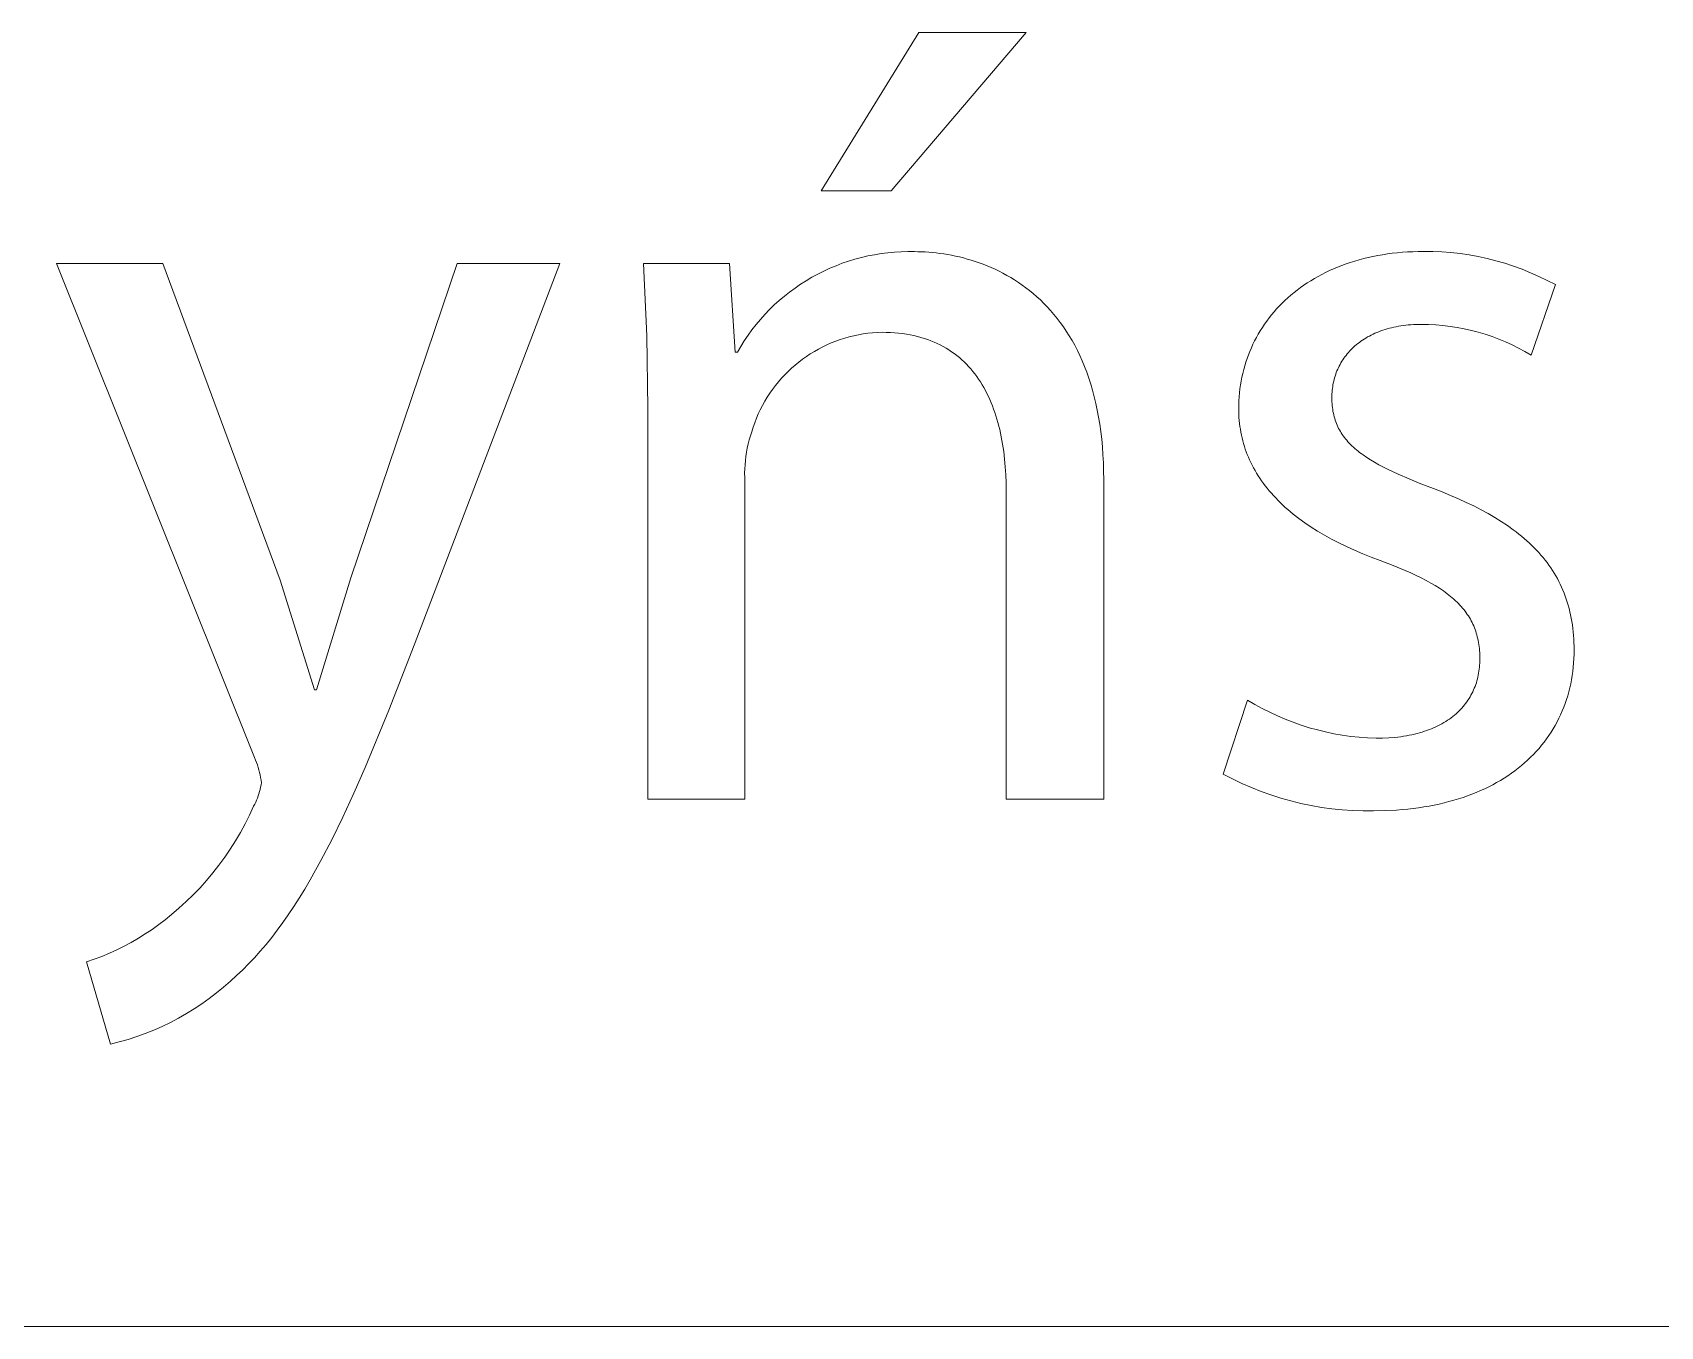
# Model space of a CAD drawing. Header units: millimetres. Extents: x 0 to 4030, y -54 to 2762.
# Drawn here: x 3440.1 to 3499.5, y -53.6 to -6.4 of the extents above; entities that cross this region are included whole.
import ezdxf

# ---------------------------------------------------------------- set-up
doc = ezdxf.new("R2010")
doc.units = ezdxf.units.MM
doc.header["$MEASUREMENT"] = 0
doc.layers.add('Domyślny', color=7, linetype='Continuous', true_color=0x000000)

msp = doc.modelspace()

# ---------------------------------------------------------------- linework, layer by layer
at = {"layer": 'Domyślny', "color": 18, "lineweight": 15, "true_color": 0x000000}
for p, q in [((3468.882, -12.194), (3472.439, -6.423)), ((3476.344, -6.423), (3471.432, -12.194)), ((3472.439, -6.423), (3476.344, -6.423)), ((3471.432, -12.194), (3468.882, -12.194)), ((3469.419, -14.92), (3469.646, -14.833)), ((3469.646, -14.833), (3469.877, -14.755)), ((3469.877, -14.755), (3470.11, -14.683)), ((3470.11, -14.683), (3470.346, -14.62)), ((3470.346, -14.62), (3470.583, -14.565)), ((3470.583, -14.565), (3470.822, -14.518)), ((3470.822, -14.518), (3471.063, -14.479)), ((3471.063, -14.479), (3471.304, -14.449)), ((3471.304, -14.449), (3471.547, -14.426)), ((3471.547, -14.426), (3471.79, -14.412)), ((3471.79, -14.412), (3472.034, -14.406)), ((3472.034, -14.406), (3472.278, -14.408)), ((3472.278, -14.408), (3472.405, -14.409)), ((3472.405, -14.409), (3472.535, -14.413)), ((3472.535, -14.413), (3472.666, -14.419)), ((3472.666, -14.419), (3472.8, -14.428)), ((3472.8, -14.428), (3472.935, -14.439)), ((3472.935, -14.439), (3473.071, -14.453)), ((3473.071, -14.453), (3473.209, -14.47)), ((3473.209, -14.47), (3473.349, -14.49)), ((3473.349, -14.49), (3473.489, -14.513)), ((3473.489, -14.513), (3473.631, -14.539)), ((3473.631, -14.539), (3473.773, -14.569)), ((3473.773, -14.569), (3473.916, -14.601)), ((3473.916, -14.601), (3474.06, -14.637)), ((3474.06, -14.637), (3474.204, -14.676)), ((3474.204, -14.676), (3474.349, -14.718)), ((3474.349, -14.718), (3474.494, -14.764)), ((3474.494, -14.764), (3474.639, -14.814)), ((3474.639, -14.814), (3474.784, -14.868)), ((3488.008, -14.855), (3488.165, -14.802)), ((3488.165, -14.802), (3488.324, -14.752)), ((3488.324, -14.752), (3488.487, -14.705)), ((3488.487, -14.705), (3488.652, -14.661)), ((3488.652, -14.661), (3488.819, -14.621)), ((3488.819, -14.621), (3488.989, -14.583)), ((3488.989, -14.583), (3489.162, -14.549)), ((3489.162, -14.549), (3489.338, -14.519)), ((3489.338, -14.519), (3489.516, -14.492)), ((3489.516, -14.492), (3489.696, -14.468)), ((3489.696, -14.468), (3489.879, -14.448)), ((3489.879, -14.448), (3490.065, -14.431)), ((3490.065, -14.431), (3490.253, -14.418)), ((3490.253, -14.418), (3490.444, -14.409)), ((3490.444, -14.409), (3490.637, -14.403)), ((3490.637, -14.403), (3490.833, -14.401)), ((3490.833, -14.401), (3491.167, -14.404)), ((3491.167, -14.404), (3491.501, -14.418)), ((3491.501, -14.418), (3491.833, -14.444)), ((3491.833, -14.444), (3492.165, -14.481)), ((3492.165, -14.481), (3492.496, -14.529)), ((3492.496, -14.529), (3492.824, -14.588)), ((3492.824, -14.588), (3493.151, -14.658)), ((3493.151, -14.658), (3493.474, -14.74)), ((3493.474, -14.74), (3493.795, -14.832)), ((3493.795, -14.832), (3494.113, -14.935)), ((3448.219, -32.848), (3441.012, -14.838)), ((3441.012, -14.838), (3444.877, -14.838)), ((3444.877, -14.838), (3449.158, -26.379)), ((3451.735, -26.299), (3455.613, -14.838)), ((3459.358, -14.838), (3454.043, -28.755)), ((3455.613, -14.838), (3459.358, -14.838)), ((3462.526, -17.48), (3462.4, -14.838)), ((3462.4, -14.838), (3465.541, -14.838)), ((3465.541, -14.838), (3465.742, -18.072)), ((3468.331, -15.466), (3468.541, -15.342)), ((3468.541, -15.342), (3468.755, -15.226)), ((3468.755, -15.226), (3468.973, -15.116)), ((3468.973, -15.116), (3469.194, -15.014)), ((3469.194, -15.014), (3469.419, -14.92)), ((3474.784, -14.868), (3474.928, -14.925)), ((3474.928, -14.925), (3475.073, -14.986)), ((3475.073, -14.986), (3475.217, -15.051)), ((3475.217, -15.051), (3475.361, -15.12)), ((3475.361, -15.12), (3475.504, -15.193)), ((3475.504, -15.193), (3475.646, -15.271)), ((3475.646, -15.271), (3475.787, -15.353)), ((3475.787, -15.353), (3475.927, -15.439)), ((3486.724, -15.466), (3486.855, -15.387)), ((3486.855, -15.387), (3486.99, -15.31)), ((3486.99, -15.31), (3487.127, -15.237)), ((3487.127, -15.237), (3487.266, -15.166)), ((3487.266, -15.166), (3487.409, -15.098)), ((3487.409, -15.098), (3487.555, -15.033)), ((3487.555, -15.033), (3487.703, -14.971)), ((3487.703, -14.971), (3487.854, -14.911)), ((3487.854, -14.911), (3488.008, -14.855)), ((3494.113, -14.935), (3494.426, -15.049)), ((3494.426, -15.049), (3494.736, -15.174)), ((3494.736, -15.174), (3495.042, -15.309)), ((3495.042, -15.309), (3495.342, -15.454)), ((3467.537, -16.031), (3467.728, -15.88)), ((3467.728, -15.88), (3467.924, -15.735)), ((3467.924, -15.735), (3468.125, -15.597)), ((3468.125, -15.597), (3468.331, -15.466)), ((3475.927, -15.439), (3476.066, -15.529)), ((3476.066, -15.529), (3476.204, -15.624)), ((3476.204, -15.624), (3476.34, -15.724)), ((3476.34, -15.724), (3476.475, -15.828)), ((3476.475, -15.828), (3476.607, -15.937)), ((3476.607, -15.937), (3476.738, -16.05)), ((3485.889, -16.089), (3486, -15.993)), ((3486, -15.993), (3486.113, -15.899)), ((3486.113, -15.899), (3486.229, -15.807)), ((3486.229, -15.807), (3486.348, -15.718)), ((3486.348, -15.718), (3486.471, -15.631)), ((3486.471, -15.631), (3486.596, -15.547)), ((3486.596, -15.547), (3486.724, -15.466)), ((3495.638, -15.609), (3494.752, -18.186)), ((3495.342, -15.454), (3495.638, -15.609)), ((3466.826, -16.697), (3466.995, -16.522)), ((3466.995, -16.522), (3467.17, -16.352)), ((3467.17, -16.352), (3467.351, -16.188)), ((3467.351, -16.188), (3467.537, -16.031)), ((3476.738, -16.05), (3476.868, -16.169)), ((3476.868, -16.169), (3476.994, -16.293)), ((3476.994, -16.293), (3477.119, -16.422)), ((3477.119, -16.422), (3477.242, -16.555)), ((3477.242, -16.555), (3477.361, -16.695)), ((3485.293, -16.714), (3485.385, -16.604)), ((3485.385, -16.604), (3485.479, -16.497)), ((3485.479, -16.497), (3485.577, -16.392)), ((3485.577, -16.392), (3485.678, -16.289)), ((3485.678, -16.289), (3485.782, -16.188)), ((3485.782, -16.188), (3485.889, -16.089)), ((3466.356, -17.257), (3466.507, -17.065)), ((3466.507, -17.065), (3466.663, -16.879)), ((3466.663, -16.879), (3466.826, -16.697)), ((3477.361, -16.695), (3477.479, -16.839)), ((3477.479, -16.839), (3477.593, -16.989)), ((3477.593, -16.989), (3477.705, -17.144)), ((3477.705, -17.144), (3477.813, -17.305)), ((3484.884, -17.29), (3484.96, -17.171)), ((3484.96, -17.171), (3485.038, -17.054)), ((3485.038, -17.054), (3485.12, -16.939)), ((3485.12, -16.939), (3485.205, -16.825)), ((3485.205, -16.825), (3485.293, -16.714)), ((3489.588, -17.2), (3489.509, -17.222)), ((3489.669, -17.18), (3489.588, -17.2)), ((3489.752, -17.161), (3489.669, -17.18)), ((3489.835, -17.144), (3489.752, -17.161)), ((3489.921, -17.128), (3489.835, -17.144)), ((3490.008, -17.113), (3489.921, -17.128)), ((3490.096, -17.101), (3490.008, -17.113)), ((3490.185, -17.09), (3490.096, -17.101)), ((3490.276, -17.08), (3490.185, -17.09)), ((3490.369, -17.073), (3490.276, -17.08)), ((3490.463, -17.067), (3490.369, -17.073)), ((3490.558, -17.062), (3490.463, -17.067)), ((3490.655, -17.06), (3490.558, -17.062)), ((3490.753, -17.059), (3490.655, -17.06)), ((3491.016, -17.063), (3490.753, -17.059)), ((3491.278, -17.076), (3491.016, -17.063)), ((3491.54, -17.099), (3491.278, -17.076)), ((3491.801, -17.13), (3491.54, -17.099)), ((3492.061, -17.171), (3491.801, -17.13)), ((3492.32, -17.22), (3492.061, -17.171)), ((3462.561, -20.125), (3462.526, -17.48)), ((3465.946, -17.862), (3466.076, -17.655)), ((3466.076, -17.655), (3466.213, -17.454)), ((3466.213, -17.454), (3466.356, -17.257)), ((3469.247, -17.735), (3469.089, -17.804)), ((3469.408, -17.671), (3469.247, -17.735)), ((3469.57, -17.613), (3469.408, -17.671)), ((3469.735, -17.56), (3469.57, -17.613)), ((3469.901, -17.513), (3469.735, -17.56)), ((3470.069, -17.472), (3469.901, -17.513)), ((3470.238, -17.437), (3470.069, -17.472)), ((3470.409, -17.407), (3470.238, -17.437)), ((3470.58, -17.383), (3470.409, -17.407)), ((3470.752, -17.365), (3470.58, -17.383)), ((3470.924, -17.353), (3470.752, -17.365)), ((3471.097, -17.347), (3470.924, -17.353)), ((3471.252, -17.349), (3471.097, -17.347)), ((3471.405, -17.355), (3471.252, -17.349)), ((3471.554, -17.364), (3471.405, -17.355)), ((3471.701, -17.378), (3471.554, -17.364)), ((3471.844, -17.394), (3471.701, -17.378)), ((3471.984, -17.415), (3471.844, -17.394)), ((3472.121, -17.439), (3471.984, -17.415)), ((3472.254, -17.466), (3472.121, -17.439)), ((3472.385, -17.497), (3472.254, -17.466)), ((3472.513, -17.532), (3472.385, -17.497)), ((3472.638, -17.57), (3472.513, -17.532)), ((3472.76, -17.611), (3472.638, -17.57)), ((3472.879, -17.655), (3472.76, -17.611)), ((3472.995, -17.703), (3472.879, -17.655)), ((3473.109, -17.753), (3472.995, -17.703)), ((3473.219, -17.807), (3473.109, -17.753)), ((3477.813, -17.305), (3477.919, -17.471)), ((3477.919, -17.471), (3478.021, -17.643)), ((3478.021, -17.643), (3478.119, -17.821)), ((3484.558, -17.912), (3484.617, -17.784)), ((3484.617, -17.784), (3484.678, -17.658)), ((3484.678, -17.658), (3484.744, -17.534)), ((3484.744, -17.534), (3484.812, -17.411)), ((3484.812, -17.411), (3484.884, -17.29)), ((3488.438, -17.757), (3488.384, -17.801)), ((3488.494, -17.714), (3488.438, -17.757)), ((3488.551, -17.672), (3488.494, -17.714)), ((3488.61, -17.632), (3488.551, -17.672)), ((3488.67, -17.593), (3488.61, -17.632)), ((3488.732, -17.555), (3488.67, -17.593)), ((3488.795, -17.518), (3488.732, -17.555)), ((3488.859, -17.482), (3488.795, -17.518)), ((3488.926, -17.448), (3488.859, -17.482)), ((3488.993, -17.415), (3488.926, -17.448)), ((3489.063, -17.383), (3488.993, -17.415)), ((3489.133, -17.353), (3489.063, -17.383)), ((3489.205, -17.324), (3489.133, -17.353)), ((3489.279, -17.297), (3489.205, -17.324)), ((3489.354, -17.27), (3489.279, -17.297)), ((3489.431, -17.245), (3489.354, -17.27)), ((3489.509, -17.222), (3489.431, -17.245)), ((3492.576, -17.278), (3492.32, -17.22)), ((3492.83, -17.345), (3492.576, -17.278)), ((3493.082, -17.421), (3492.83, -17.345)), ((3493.331, -17.505), (3493.082, -17.421)), ((3493.577, -17.598), (3493.331, -17.505)), ((3493.82, -17.699), (3493.577, -17.598)), ((3494.059, -17.809), (3493.82, -17.699)), ((3465.742, -18.072), (3465.823, -18.072)), ((3465.823, -18.072), (3465.946, -17.862)), ((3468.197, -18.329), (3468.059, -18.433)), ((3468.338, -18.229), (3468.197, -18.329)), ((3468.482, -18.133), (3468.338, -18.229)), ((3468.629, -18.043), (3468.482, -18.133)), ((3468.78, -17.958), (3468.629, -18.043)), ((3468.933, -17.878), (3468.78, -17.958)), ((3469.089, -17.804), (3468.933, -17.878)), ((3473.327, -17.864), (3473.219, -17.807)), ((3473.431, -17.924), (3473.327, -17.864)), ((3473.533, -17.987), (3473.431, -17.924)), ((3473.632, -18.053), (3473.533, -17.987)), ((3473.729, -18.122), (3473.632, -18.053)), ((3473.823, -18.194), (3473.729, -18.122)), ((3473.914, -18.268), (3473.823, -18.194)), ((3474.002, -18.345), (3473.914, -18.268)), ((3474.088, -18.425), (3474.002, -18.345)), ((3478.119, -17.821), (3478.215, -18.005)), ((3478.215, -18.005), (3478.306, -18.195)), ((3478.306, -18.195), (3478.394, -18.39)), ((3478.394, -18.39), (3478.477, -18.592)), ((3484.358, -18.437), (3484.403, -18.304)), ((3484.403, -18.304), (3484.451, -18.171)), ((3484.451, -18.171), (3484.503, -18.041)), ((3484.503, -18.041), (3484.558, -17.912)), ((3487.892, -18.35), (3487.857, -18.405)), ((3487.929, -18.295), (3487.892, -18.35)), ((3487.968, -18.242), (3487.929, -18.295)), ((3488.008, -18.189), (3487.968, -18.242)), ((3488.049, -18.137), (3488.008, -18.189)), ((3488.093, -18.086), (3488.049, -18.137)), ((3488.137, -18.036), (3488.093, -18.086)), ((3488.184, -17.987), (3488.137, -18.036)), ((3488.231, -17.939), (3488.184, -17.987)), ((3488.281, -17.891), (3488.231, -17.939)), ((3488.332, -17.845), (3488.281, -17.891)), ((3488.384, -17.801), (3488.332, -17.845)), ((3494.294, -17.927), (3494.059, -17.809)), ((3494.525, -18.052), (3494.294, -17.927)), ((3494.752, -18.186), (3494.525, -18.052)), ((3467.548, -18.898), (3467.43, -19.024)), ((3467.67, -18.775), (3467.548, -18.898)), ((3467.796, -18.657), (3467.67, -18.775)), ((3467.925, -18.543), (3467.796, -18.657)), ((3468.059, -18.433), (3467.925, -18.543)), ((3474.171, -18.507), (3474.088, -18.425)), ((3474.252, -18.593), (3474.171, -18.507)), ((3474.33, -18.68), (3474.252, -18.593)), ((3474.405, -18.77), (3474.33, -18.68)), ((3474.478, -18.863), (3474.405, -18.77)), ((3474.548, -18.958), (3474.478, -18.863)), ((3474.616, -19.055), (3474.548, -18.958)), ((3478.477, -18.592), (3478.557, -18.8)), ((3478.557, -18.8), (3478.633, -19.014)), ((3484.186, -19.124), (3484.213, -18.984)), ((3484.213, -18.984), (3484.244, -18.845)), ((3484.244, -18.845), (3484.278, -18.708)), ((3484.278, -18.708), (3484.316, -18.572)), ((3484.316, -18.572), (3484.358, -18.437)), ((3487.612, -18.94), (3487.593, -19.003)), ((3487.633, -18.878), (3487.612, -18.94)), ((3487.655, -18.816), (3487.633, -18.878)), ((3487.679, -18.755), (3487.655, -18.816)), ((3487.705, -18.695), (3487.679, -18.755)), ((3487.732, -18.636), (3487.705, -18.695)), ((3487.761, -18.577), (3487.732, -18.636)), ((3487.791, -18.519), (3487.761, -18.577)), ((3487.823, -18.462), (3487.791, -18.519)), ((3487.857, -18.405), (3487.823, -18.462)), ((3467.005, -19.569), (3466.911, -19.714)), ((3467.105, -19.427), (3467.005, -19.569)), ((3467.209, -19.289), (3467.105, -19.427)), ((3467.317, -19.155), (3467.209, -19.289)), ((3467.43, -19.024), (3467.317, -19.155)), ((3474.682, -19.155), (3474.616, -19.055)), ((3474.745, -19.256), (3474.682, -19.155)), ((3474.805, -19.361), (3474.745, -19.256)), ((3474.864, -19.467), (3474.805, -19.361)), ((3474.92, -19.575), (3474.864, -19.467)), ((3474.973, -19.685), (3474.92, -19.575)), ((3478.633, -19.014), (3478.704, -19.235)), ((3478.704, -19.235), (3478.771, -19.462)), ((3478.771, -19.462), (3478.833, -19.696)), ((3484.113, -19.694), (3484.125, -19.55)), ((3484.125, -19.55), (3484.142, -19.407)), ((3484.142, -19.407), (3484.162, -19.265)), ((3484.162, -19.265), (3484.186, -19.124)), ((3487.499, -19.525), (3487.495, -19.593)), ((3487.505, -19.458), (3487.499, -19.525)), ((3487.512, -19.392), (3487.505, -19.458)), ((3487.522, -19.325), (3487.512, -19.392)), ((3487.533, -19.26), (3487.522, -19.325)), ((3487.545, -19.195), (3487.533, -19.26)), ((3487.559, -19.13), (3487.545, -19.195)), ((3487.575, -19.066), (3487.559, -19.13)), ((3487.593, -19.003), (3487.575, -19.066)), ((3462.561, -34.365), (3462.561, -20.125)), ((3466.659, -20.167), (3466.585, -20.323)), ((3466.738, -20.013), (3466.659, -20.167)), ((3466.822, -19.862), (3466.738, -20.013)), ((3466.911, -19.714), (3466.822, -19.862)), ((3475.024, -19.798), (3474.973, -19.685)), ((3475.073, -19.912), (3475.024, -19.798)), ((3475.12, -20.028), (3475.073, -19.912)), ((3475.164, -20.146), (3475.12, -20.028)), ((3475.206, -20.266), (3475.164, -20.146)), ((3478.833, -19.696), (3478.89, -19.936)), ((3478.89, -19.936), (3478.943, -20.182)), ((3484.096, -20.132), (3484.098, -19.985)), ((3484.097, -20.241), (3484.096, -20.132)), ((3484.098, -19.985), (3484.103, -19.839)), ((3484.103, -19.839), (3484.113, -19.694)), ((3487.492, -19.661), (3487.491, -19.729)), ((3487.491, -19.729), (3487.492, -19.804)), ((3487.495, -19.593), (3487.492, -19.661)), ((3487.492, -19.804), (3487.495, -19.878)), ((3487.495, -19.878), (3487.499, -19.95)), ((3487.499, -19.95), (3487.505, -20.021)), ((3487.505, -20.021), (3487.513, -20.091)), ((3487.513, -20.091), (3487.522, -20.16)), ((3487.522, -20.16), (3487.533, -20.228)), ((3466.455, -20.643), (3466.397, -20.806)), ((3466.517, -20.482), (3466.455, -20.643)), ((3466.585, -20.323), (3466.517, -20.482)), ((3475.246, -20.388), (3475.206, -20.266)), ((3475.284, -20.511), (3475.246, -20.388)), ((3475.32, -20.637), (3475.284, -20.511)), ((3475.353, -20.763), (3475.32, -20.637)), ((3475.385, -20.892), (3475.353, -20.763)), ((3478.943, -20.182), (3478.99, -20.436)), ((3478.99, -20.436), (3479.033, -20.696)), ((3479.033, -20.696), (3479.07, -20.963)), ((3484.101, -20.35), (3484.097, -20.241)), ((3484.107, -20.458), (3484.101, -20.35)), ((3484.116, -20.565), (3484.107, -20.458)), ((3484.127, -20.672), (3484.116, -20.565)), ((3484.14, -20.778), (3484.127, -20.672)), ((3487.533, -20.228), (3487.546, -20.295)), ((3487.546, -20.295), (3487.561, -20.36)), ((3487.561, -20.36), (3487.577, -20.425)), ((3487.577, -20.425), (3487.595, -20.488)), ((3487.595, -20.488), (3487.615, -20.551)), ((3487.615, -20.551), (3487.636, -20.612)), ((3487.636, -20.612), (3487.66, -20.673)), ((3487.66, -20.673), (3487.685, -20.732)), ((3487.685, -20.732), (3487.712, -20.791)), ((3466.256, -21.265), (3466.218, -21.414)), ((3466.298, -21.117), (3466.256, -21.265)), ((3466.346, -20.971), (3466.298, -21.117)), ((3466.397, -20.806), (3466.346, -20.971)), ((3475.441, -21.153), (3475.385, -20.892)), ((3475.49, -21.419), (3475.441, -21.153)), ((3479.07, -20.963), (3479.102, -21.237)), ((3479.102, -21.237), (3479.128, -21.519)), ((3484.156, -20.883), (3484.14, -20.778)), ((3484.174, -20.988), (3484.156, -20.883)), ((3484.195, -21.093), (3484.174, -20.988)), ((3484.218, -21.196), (3484.195, -21.093)), ((3484.244, -21.299), (3484.218, -21.196)), ((3484.273, -21.401), (3484.244, -21.299)), ((3487.712, -20.791), (3487.74, -20.849)), ((3487.74, -20.849), (3487.771, -20.906)), ((3487.771, -20.906), (3487.803, -20.962)), ((3487.803, -20.962), (3487.837, -21.017)), ((3487.837, -21.017), (3487.873, -21.072)), ((3487.873, -21.072), (3487.91, -21.126)), ((3487.91, -21.126), (3487.95, -21.179)), ((3487.95, -21.179), (3487.991, -21.231)), ((3487.991, -21.231), (3488.034, -21.283)), ((3488.034, -21.283), (3488.079, -21.334)), ((3488.079, -21.334), (3488.126, -21.385)), ((3466.133, -21.868), (3466.115, -22.02)), ((3466.157, -21.716), (3466.133, -21.868)), ((3466.185, -21.564), (3466.157, -21.716)), ((3466.218, -21.414), (3466.185, -21.564)), ((3475.53, -21.691), (3475.49, -21.419)), ((3475.563, -21.968), (3475.53, -21.691)), ((3479.128, -21.519), (3479.149, -21.807)), ((3479.149, -21.807), (3479.164, -22.102)), ((3484.303, -21.503), (3484.273, -21.401)), ((3484.337, -21.604), (3484.303, -21.503)), ((3484.372, -21.704), (3484.337, -21.604)), ((3484.411, -21.804), (3484.372, -21.704)), ((3484.451, -21.903), (3484.411, -21.804)), ((3484.494, -22.001), (3484.451, -21.903)), ((3488.126, -21.385), (3488.174, -21.434)), ((3488.174, -21.434), (3488.225, -21.484)), ((3488.225, -21.484), (3488.277, -21.532)), ((3488.277, -21.532), (3488.331, -21.581)), ((3488.331, -21.581), (3488.387, -21.628)), ((3488.387, -21.628), (3488.445, -21.676)), ((3488.445, -21.676), (3488.505, -21.722)), ((3488.505, -21.722), (3488.566, -21.769)), ((3488.566, -21.769), (3488.63, -21.815)), ((3488.63, -21.815), (3488.763, -21.906)), ((3488.763, -21.906), (3488.903, -21.995)), ((3466.093, -22.327), (3466.089, -22.481)), ((3466.089, -22.481), (3466.091, -22.635)), ((3466.102, -22.174), (3466.093, -22.327)), ((3466.115, -22.02), (3466.102, -22.174)), ((3475.588, -22.25), (3475.563, -21.968)), ((3475.606, -22.536), (3475.588, -22.25)), ((3475.616, -22.825), (3475.606, -22.536)), ((3479.164, -22.102), (3479.173, -22.405)), ((3479.173, -22.405), (3479.176, -22.715)), ((3484.54, -22.098), (3484.494, -22.001)), ((3484.588, -22.195), (3484.54, -22.098)), ((3484.639, -22.291), (3484.588, -22.195)), ((3484.692, -22.387), (3484.639, -22.291)), ((3484.748, -22.481), (3484.692, -22.387)), ((3484.807, -22.575), (3484.748, -22.481)), ((3488.903, -21.995), (3489.051, -22.084)), ((3489.051, -22.084), (3489.206, -22.172)), ((3489.206, -22.172), (3489.37, -22.259)), ((3489.37, -22.259), (3489.541, -22.345)), ((3489.541, -22.345), (3489.907, -22.518)), ((3489.907, -22.518), (3490.304, -22.69)), ((3466.091, -22.635), (3466.091, -34.365)), ((3475.62, -23.118), (3475.616, -22.825)), ((3475.62, -34.365), (3475.62, -23.118)), ((3479.176, -22.715), (3479.176, -34.365)), ((3484.867, -22.668), (3484.807, -22.575)), ((3484.931, -22.761), (3484.867, -22.668)), ((3484.997, -22.852), (3484.931, -22.761)), ((3485.065, -22.943), (3484.997, -22.852)), ((3485.136, -23.033), (3485.065, -22.943)), ((3485.21, -23.123), (3485.136, -23.033)), ((3485.286, -23.211), (3485.21, -23.123)), ((3490.304, -22.69), (3490.734, -22.866)), ((3490.734, -22.866), (3491.195, -23.044)), ((3491.195, -23.044), (3491.509, -23.165)), ((3485.364, -23.299), (3485.286, -23.211)), ((3485.445, -23.386), (3485.364, -23.299)), ((3485.529, -23.473), (3485.445, -23.386)), ((3485.615, -23.558), (3485.529, -23.473)), ((3485.704, -23.643), (3485.615, -23.558)), ((3485.796, -23.727), (3485.704, -23.643)), ((3485.89, -23.81), (3485.796, -23.727)), ((3491.509, -23.165), (3491.813, -23.289)), ((3491.813, -23.289), (3492.106, -23.415)), ((3492.106, -23.415), (3492.391, -23.544)), ((3492.391, -23.544), (3492.665, -23.676)), ((3492.665, -23.676), (3492.929, -23.812)), ((3485.986, -23.892), (3485.89, -23.81)), ((3486.085, -23.973), (3485.986, -23.892)), ((3486.292, -24.133), (3486.085, -23.973)), ((3486.508, -24.29), (3486.292, -24.133)), ((3486.735, -24.444), (3486.508, -24.29)), ((3492.929, -23.812), (3493.184, -23.951)), ((3493.184, -23.951), (3493.429, -24.093)), ((3493.429, -24.093), (3493.664, -24.239)), ((3493.664, -24.239), (3493.889, -24.389)), ((3486.972, -24.594), (3486.735, -24.444)), ((3487.22, -24.74), (3486.972, -24.594)), ((3487.478, -24.883), (3487.22, -24.74)), ((3487.747, -25.022), (3487.478, -24.883)), ((3493.889, -24.389), (3494.104, -24.542)), ((3494.104, -24.542), (3494.208, -24.621)), ((3494.208, -24.621), (3494.31, -24.7)), ((3494.31, -24.7), (3494.409, -24.781)), ((3494.409, -24.781), (3494.505, -24.862)), ((3494.505, -24.862), (3494.599, -24.945)), ((3488.026, -25.157), (3487.747, -25.022)), ((3488.316, -25.289), (3488.026, -25.157)), ((3488.617, -25.417), (3488.316, -25.289)), ((3488.928, -25.541), (3488.617, -25.417)), ((3494.599, -24.945), (3494.691, -25.028)), ((3494.691, -25.028), (3494.78, -25.113)), ((3494.78, -25.113), (3494.866, -25.199)), ((3494.866, -25.199), (3494.95, -25.286)), ((3494.95, -25.286), (3495.032, -25.374)), ((3495.032, -25.374), (3495.111, -25.464)), ((3495.111, -25.464), (3495.188, -25.555)), ((3489.249, -25.661), (3488.928, -25.541)), ((3489.724, -25.842), (3489.249, -25.661)), ((3490.161, -26.023), (3489.724, -25.842)), ((3490.366, -26.114), (3490.161, -26.023)), ((3495.188, -25.555), (3495.262, -25.646)), ((3495.262, -25.646), (3495.334, -25.74)), ((3495.334, -25.74), (3495.403, -25.834)), ((3495.403, -25.834), (3495.469, -25.93)), ((3495.469, -25.93), (3495.534, -26.027)), ((3495.534, -26.027), (3495.595, -26.125)), ((3449.158, -26.379), (3450.406, -30.379)), ((3450.487, -30.379), (3451.735, -26.299)), ((3490.562, -26.206), (3490.366, -26.114)), ((3490.749, -26.298), (3490.562, -26.206)), ((3490.927, -26.391), (3490.749, -26.298)), ((3491.097, -26.485), (3490.927, -26.391)), ((3491.259, -26.58), (3491.097, -26.485)), ((3491.412, -26.677), (3491.259, -26.58)), ((3491.556, -26.775), (3491.412, -26.677)), ((3495.595, -26.125), (3495.654, -26.224)), ((3495.654, -26.224), (3495.711, -26.325)), ((3495.711, -26.325), (3495.765, -26.428)), ((3495.765, -26.428), (3495.817, -26.531)), ((3495.817, -26.531), (3495.866, -26.637)), ((3495.866, -26.637), (3495.913, -26.743)), ((3491.625, -26.824), (3491.556, -26.775)), ((3491.693, -26.874), (3491.625, -26.824)), ((3491.758, -26.924), (3491.693, -26.874)), ((3491.821, -26.975), (3491.758, -26.924)), ((3491.882, -27.026), (3491.821, -26.975)), ((3491.942, -27.078), (3491.882, -27.026)), ((3491.999, -27.13), (3491.942, -27.078)), ((3492.054, -27.183), (3491.999, -27.13)), ((3492.108, -27.236), (3492.054, -27.183)), ((3492.159, -27.29), (3492.108, -27.236)), ((3492.209, -27.344), (3492.159, -27.29)), ((3495.913, -26.743), (3495.957, -26.851)), ((3495.957, -26.851), (3495.999, -26.96)), ((3495.999, -26.96), (3496.038, -27.071)), ((3496.038, -27.071), (3496.074, -27.184)), ((3496.074, -27.184), (3496.108, -27.297)), ((3492.257, -27.399), (3492.209, -27.344)), ((3492.303, -27.455), (3492.257, -27.399)), ((3492.347, -27.511), (3492.303, -27.455)), ((3492.389, -27.568), (3492.347, -27.511)), ((3492.429, -27.626), (3492.389, -27.568)), ((3492.468, -27.684), (3492.429, -27.626)), ((3492.505, -27.743), (3492.468, -27.684)), ((3492.54, -27.803), (3492.505, -27.743)), ((3492.573, -27.863), (3492.54, -27.803)), ((3492.604, -27.924), (3492.573, -27.863)), ((3496.108, -27.297), (3496.14, -27.413)), ((3496.14, -27.413), (3496.169, -27.53)), ((3496.169, -27.53), (3496.196, -27.648)), ((3496.196, -27.648), (3496.22, -27.768)), ((3496.22, -27.768), (3496.241, -27.89)), ((3492.634, -27.986), (3492.604, -27.924)), ((3492.662, -28.049), (3492.634, -27.986)), ((3492.688, -28.113), (3492.662, -28.049)), ((3492.713, -28.177), (3492.688, -28.113)), ((3492.736, -28.243), (3492.713, -28.177)), ((3492.757, -28.309), (3492.736, -28.243)), ((3492.776, -28.376), (3492.757, -28.309)), ((3492.794, -28.444), (3492.776, -28.376)), ((3492.81, -28.513), (3492.794, -28.444)), ((3496.241, -27.89), (3496.26, -28.013)), ((3496.26, -28.013), (3496.277, -28.138)), ((3496.277, -28.138), (3496.29, -28.265)), ((3496.29, -28.265), (3496.302, -28.393)), ((3496.302, -28.393), (3496.311, -28.523)), ((3454.043, -28.755), (3453.122, -31.121)), ((3492.825, -28.583), (3492.81, -28.513)), ((3492.838, -28.654), (3492.825, -28.583)), ((3492.85, -28.726), (3492.838, -28.654)), ((3492.859, -28.798), (3492.85, -28.726)), ((3492.868, -28.872), (3492.859, -28.798)), ((3492.875, -28.947), (3492.868, -28.872)), ((3492.88, -29.023), (3492.875, -28.947)), ((3492.883, -29.1), (3492.88, -29.023)), ((3496.311, -28.523), (3496.317, -28.654)), ((3496.317, -28.654), (3496.321, -28.787)), ((3496.322, -28.923), (3496.32, -29.082)), ((3496.321, -28.787), (3496.322, -28.923)), ((3492.854, -29.698), (3492.864, -29.626)), ((3492.864, -29.626), (3492.872, -29.554)), ((3492.872, -29.554), (3492.878, -29.48)), ((3492.878, -29.48), (3492.883, -29.407)), ((3492.886, -29.179), (3492.883, -29.1)), ((3492.883, -29.407), (3492.886, -29.333)), ((3492.886, -29.258), (3492.886, -29.179)), ((3492.886, -29.333), (3492.886, -29.258)), ((3496.291, -29.552), (3496.273, -29.706)), ((3496.305, -29.397), (3496.291, -29.552)), ((3496.314, -29.24), (3496.305, -29.397)), ((3496.32, -29.082), (3496.314, -29.24)), ((3492.685, -30.317), (3492.711, -30.252)), ((3492.711, -30.252), (3492.736, -30.185)), ((3492.736, -30.185), (3492.758, -30.117)), ((3492.758, -30.117), (3492.779, -30.049)), ((3492.779, -30.049), (3492.797, -29.98)), ((3492.797, -29.98), (3492.814, -29.911)), ((3492.814, -29.911), (3492.83, -29.841)), ((3492.83, -29.841), (3492.843, -29.77)), ((3492.843, -29.77), (3492.854, -29.698)), ((3496.198, -30.157), (3496.165, -30.304)), ((3496.227, -30.008), (3496.198, -30.157)), ((3496.252, -29.858), (3496.227, -30.008)), ((3496.273, -29.706), (3496.252, -29.858)), ((3450.406, -30.379), (3450.487, -30.379)), ((3483.532, -33.445), (3484.418, -30.748)), ((3484.418, -30.748), (3484.683, -30.906)), ((3492.368, -30.873), (3492.411, -30.815)), ((3492.411, -30.815), (3492.452, -30.756)), ((3492.452, -30.756), (3492.491, -30.696)), ((3492.491, -30.696), (3492.528, -30.635)), ((3492.528, -30.635), (3492.563, -30.573)), ((3492.563, -30.573), (3492.596, -30.51)), ((3492.596, -30.51), (3492.628, -30.447)), ((3492.628, -30.447), (3492.657, -30.383)), ((3492.657, -30.383), (3492.685, -30.317)), ((3496.044, -30.735), (3495.996, -30.874)), ((3496.088, -30.593), (3496.044, -30.735)), ((3496.128, -30.449), (3496.088, -30.593)), ((3496.165, -30.304), (3496.128, -30.449)), ((3453.122, -31.121), (3452.261, -33.202)), ((3484.683, -30.906), (3484.954, -31.055)), ((3484.954, -31.055), (3485.229, -31.196)), ((3485.229, -31.196), (3485.509, -31.327)), ((3485.509, -31.327), (3485.793, -31.449)), ((3491.711, -31.486), (3491.776, -31.441)), ((3491.776, -31.441), (3491.84, -31.395)), ((3491.84, -31.395), (3491.901, -31.348)), ((3491.901, -31.348), (3491.96, -31.3)), ((3491.96, -31.3), (3492.018, -31.25)), ((3492.018, -31.25), (3492.074, -31.199)), ((3492.074, -31.199), (3492.127, -31.148)), ((3492.127, -31.148), (3492.179, -31.095)), ((3492.179, -31.095), (3492.229, -31.041)), ((3492.229, -31.041), (3492.278, -30.986)), ((3492.278, -30.986), (3492.324, -30.93)), ((3492.324, -30.93), (3492.368, -30.873)), ((3495.768, -31.415), (3495.702, -31.545)), ((3495.83, -31.283), (3495.768, -31.415)), ((3495.889, -31.148), (3495.83, -31.283)), ((3495.945, -31.012), (3495.889, -31.148)), ((3495.996, -30.874), (3495.945, -31.012)), ((3485.793, -31.449), (3486.081, -31.561)), ((3486.081, -31.561), (3486.372, -31.664)), ((3486.372, -31.664), (3486.667, -31.757)), ((3486.667, -31.757), (3486.965, -31.841)), ((3486.965, -31.841), (3487.265, -31.914)), ((3487.265, -31.914), (3487.567, -31.978)), ((3487.567, -31.978), (3487.872, -32.031)), ((3487.872, -32.031), (3488.178, -32.075)), ((3490.21, -32.053), (3490.31, -32.034)), ((3490.31, -32.034), (3490.408, -32.014)), ((3490.408, -32.014), (3490.504, -31.992)), ((3490.504, -31.992), (3490.598, -31.969)), ((3490.598, -31.969), (3490.69, -31.944)), ((3490.69, -31.944), (3490.78, -31.917)), ((3490.78, -31.917), (3490.868, -31.889)), ((3490.868, -31.889), (3490.955, -31.859)), ((3490.955, -31.859), (3491.039, -31.828)), ((3491.039, -31.828), (3491.121, -31.796)), ((3491.121, -31.796), (3491.202, -31.762)), ((3491.202, -31.762), (3491.28, -31.727)), ((3491.28, -31.727), (3491.357, -31.69)), ((3491.357, -31.69), (3491.432, -31.652)), ((3491.432, -31.652), (3491.504, -31.612)), ((3491.504, -31.612), (3491.575, -31.571)), ((3491.575, -31.571), (3491.644, -31.529)), ((3491.644, -31.529), (3491.711, -31.486)), ((3495.481, -31.923), (3495.401, -32.045)), ((3495.558, -31.799), (3495.481, -31.923)), ((3495.632, -31.673), (3495.558, -31.799)), ((3495.702, -31.545), (3495.632, -31.673)), ((3488.178, -32.075), (3488.485, -32.108)), ((3488.485, -32.108), (3488.793, -32.131)), ((3488.793, -32.131), (3489.102, -32.143)), ((3489.102, -32.143), (3489.339, -32.14)), ((3489.339, -32.14), (3489.569, -32.129)), ((3489.569, -32.129), (3489.791, -32.11)), ((3489.791, -32.11), (3489.898, -32.098)), ((3489.898, -32.098), (3490.004, -32.085)), ((3490.004, -32.085), (3490.108, -32.07)), ((3490.108, -32.07), (3490.21, -32.053)), ((3494.944, -32.621), (3494.843, -32.729)), ((3495.043, -32.51), (3494.944, -32.621)), ((3495.137, -32.397), (3495.043, -32.51)), ((3495.229, -32.282), (3495.137, -32.397)), ((3495.316, -32.165), (3495.229, -32.282)), ((3495.401, -32.045), (3495.316, -32.165)), ((3448.258, -32.935), (3448.219, -32.848)), ((3448.294, -33.023), (3448.258, -32.935)), ((3448.327, -33.112), (3448.294, -33.023)), ((3448.357, -33.202), (3448.327, -33.112)), ((3448.384, -33.294), (3448.357, -33.202)), ((3452.261, -33.202), (3451.847, -34.143)), ((3494.401, -33.138), (3494.282, -33.234)), ((3494.517, -33.04), (3494.401, -33.138)), ((3494.629, -32.939), (3494.517, -33.04)), ((3494.737, -32.835), (3494.629, -32.939)), ((3494.843, -32.729), (3494.737, -32.835)), ((3448.408, -33.386), (3448.384, -33.294)), ((3448.429, -33.479), (3448.408, -33.386)), ((3448.447, -33.572), (3448.429, -33.479)), ((3448.462, -33.666), (3448.447, -33.572)), ((3448.461, -33.842), (3448.474, -33.761)), ((3448.474, -33.761), (3448.462, -33.666)), ((3483.869, -33.622), (3483.532, -33.445)), ((3484.211, -33.786), (3483.869, -33.622)), ((3484.56, -33.939), (3484.211, -33.786)), ((3493.499, -33.756), (3493.357, -33.834)), ((3493.638, -33.676), (3493.499, -33.756)), ((3493.773, -33.593), (3493.638, -33.676)), ((3493.906, -33.507), (3493.773, -33.593)), ((3494.035, -33.419), (3493.906, -33.507)), ((3494.16, -33.328), (3494.035, -33.419)), ((3494.282, -33.234), (3494.16, -33.328)), ((3448.266, -34.472), (3448.299, -34.396)), ((3448.299, -34.396), (3448.33, -34.32)), ((3448.33, -34.32), (3448.359, -34.242)), ((3448.359, -34.242), (3448.384, -34.164)), ((3448.384, -34.164), (3448.408, -34.084)), ((3448.408, -34.084), (3448.428, -34.004)), ((3448.428, -34.004), (3448.446, -33.924)), ((3448.446, -33.924), (3448.461, -33.842)), ((3451.847, -34.143), (3451.441, -35.021)), ((3466.091, -34.365), (3462.561, -34.365)), ((3479.176, -34.365), (3475.62, -34.365)), ((3484.913, -34.08), (3484.56, -33.939)), ((3485.27, -34.208), (3484.913, -34.08)), ((3485.632, -34.324), (3485.27, -34.208)), ((3485.998, -34.427), (3485.632, -34.324)), ((3491.933, -34.404), (3491.759, -34.452)), ((3492.104, -34.352), (3491.933, -34.404)), ((3492.272, -34.298), (3492.104, -34.352)), ((3492.436, -34.24), (3492.272, -34.298)), ((3492.598, -34.18), (3492.436, -34.24)), ((3492.756, -34.116), (3492.598, -34.18)), ((3492.911, -34.05), (3492.756, -34.116)), ((3493.063, -33.981), (3492.911, -34.05)), ((3493.212, -33.909), (3493.063, -33.981)), ((3493.357, -33.834), (3493.212, -33.909)), ((3447.883, -35.263), (3448.043, -34.944)), ((3448.043, -34.944), (3448.192, -34.62)), ((3448.192, -34.62), (3448.23, -34.546)), ((3448.23, -34.546), (3448.266, -34.472)), ((3486.367, -34.518), (3485.998, -34.427)), ((3486.739, -34.595), (3486.367, -34.518)), ((3487.114, -34.66), (3486.739, -34.595)), ((3487.491, -34.712), (3487.114, -34.66)), ((3487.869, -34.75), (3487.491, -34.712)), ((3488.248, -34.776), (3487.869, -34.75)), ((3488.628, -34.788), (3488.248, -34.776)), ((3489.008, -34.787), (3488.628, -34.788)), ((3489.436, -34.78), (3489.008, -34.787)), ((3489.853, -34.759), (3489.436, -34.78)), ((3490.057, -34.743), (3489.853, -34.759)), ((3490.258, -34.724), (3490.057, -34.743)), ((3490.456, -34.702), (3490.258, -34.724)), ((3490.652, -34.676), (3490.456, -34.702)), ((3490.844, -34.646), (3490.652, -34.676)), ((3491.033, -34.614), (3490.844, -34.646)), ((3491.219, -34.578), (3491.033, -34.614)), ((3491.402, -34.539), (3491.219, -34.578)), ((3491.582, -34.497), (3491.402, -34.539)), ((3491.759, -34.452), (3491.582, -34.497)), ((3447.532, -35.885), (3447.713, -35.577)), ((3447.713, -35.577), (3447.883, -35.263)), ((3451.441, -35.021), (3451.041, -35.839)), ((3447.14, -36.481), (3447.341, -36.186)), ((3447.341, -36.186), (3447.532, -35.885)), ((3451.041, -35.839), (3450.645, -36.601)), ((3446.708, -37.05), (3446.929, -36.769)), ((3446.929, -36.769), (3447.14, -36.481)), ((3450.645, -36.601), (3450.25, -37.308)), ((3446.24, -37.589), (3446.479, -37.323)), ((3446.479, -37.323), (3446.708, -37.05)), ((3450.25, -37.308), (3450.052, -37.643)), ((3445.736, -38.094), (3445.992, -37.846)), ((3445.992, -37.846), (3446.24, -37.589)), ((3449.855, -37.965), (3449.656, -38.275)), ((3450.052, -37.643), (3449.855, -37.965)), ((3444.969, -38.754), (3445.199, -38.565)), ((3445.199, -38.565), (3445.471, -38.334)), ((3445.471, -38.334), (3445.736, -38.094)), ((3449.656, -38.275), (3449.456, -38.573)), ((3444.243, -39.274), (3444.49, -39.108)), ((3444.49, -39.108), (3444.732, -38.935)), ((3444.732, -38.935), (3444.969, -38.754)), ((3449.053, -39.137), (3448.849, -39.402)), ((3449.256, -38.861), (3449.053, -39.137)), ((3449.456, -38.573), (3449.256, -38.861)), ((3443.204, -39.854), (3443.471, -39.722)), ((3443.471, -39.722), (3443.733, -39.581)), ((3443.733, -39.581), (3443.99, -39.431)), ((3443.99, -39.431), (3444.243, -39.274)), ((3448.643, -39.657), (3448.434, -39.903)), ((3448.849, -39.402), (3448.643, -39.657)), ((3442.099, -40.296), (3442.38, -40.199)), ((3442.971, -43.289), (3442.099, -40.296)), ((3442.38, -40.199), (3442.659, -40.093)), ((3442.659, -40.093), (3442.933, -39.978)), ((3442.933, -39.978), (3443.204, -39.854)), ((3448.223, -40.139), (3448.009, -40.365)), ((3448.434, -39.903), (3448.223, -40.139)), ((3447.571, -40.793), (3447.346, -40.994)), ((3447.792, -40.583), (3447.571, -40.793)), ((3448.009, -40.365), (3447.792, -40.583)), ((3446.839, -41.425), (3446.574, -41.628)), ((3447.096, -41.214), (3446.839, -41.425)), ((3447.346, -40.994), (3447.096, -41.214)), ((3446.026, -42.005), (3445.742, -42.179)), ((3446.303, -41.821), (3446.026, -42.005)), ((3446.574, -41.628), (3446.303, -41.821)), ((3444.858, -42.643), (3444.553, -42.777)), ((3445.158, -42.498), (3444.858, -42.643)), ((3445.453, -42.343), (3445.158, -42.498)), ((3445.742, -42.179), (3445.453, -42.343)), ((3443.294, -43.208), (3442.971, -43.289)), ((3443.614, -43.117), (3443.294, -43.208)), ((3443.931, -43.014), (3443.614, -43.117)), ((3444.244, -42.901), (3443.931, -43.014)), ((3444.553, -42.777), (3444.244, -42.901)), ((4026.418, -53.579), (0.001, -53.579)), ((4026.418, -53.579), (2507.181, -53.579))]:
    msp.add_line(p, q, dxfattribs=at)

doc.saveas('drawing.dxf')
